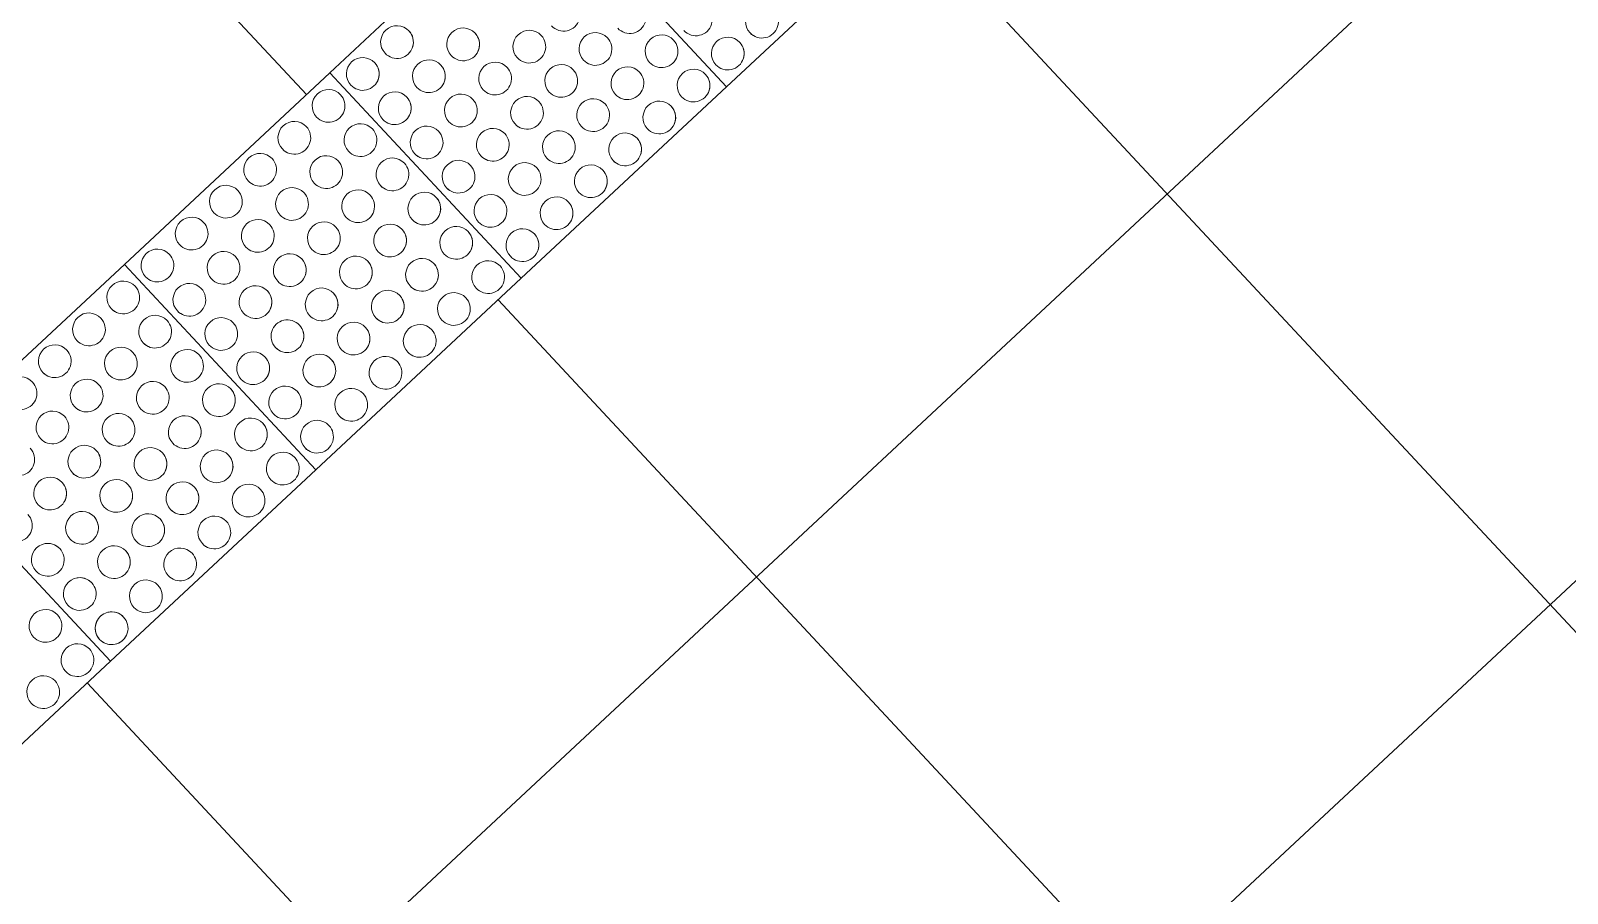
# Model space of a CAD drawing. Header units: millimetres. Extents: x -71377 to 516042, y -145869 to 441446.
# Drawn here: x 260744 to 262385, y 70547 to 71468 of the extents above; entities that cross this region are included whole.
import ezdxf

# ---------------------------------------------------------------- set-up
doc = ezdxf.new("R2010")
doc.units = ezdxf.units.MM
doc.header["$LTSCALE"] = 1000
doc.layers.add('A-hat', color=251, linetype='Continuous', lineweight=5)
doc.layers.add('AA_점형블럭', color=8, linetype='Continuous', lineweight=5)

# ---------------------------------------------------------------- blocks, each defined once
blk = doc.blocks.new('점자블럭_원형_개수_ - 점자블럭_원형_개수_-V104-지반층 배치도')
at = {"layer": 'AA_점형블럭'}
for p, q in [((1200, 0), (1200, 300)), ((1500, 300), (1200, 300)), ((1200, 300), (1200, 0)), ((1500, 0), (1500, 300)), ((1800, 300), (1500, 300)), ((1500, 300), (1500, 0)), ((1800, 0), (1800, 300)), ((2100, 300), (1800, 300)), ((1800, 300), (1800, 0)), ((2100, 0), (2100, 300)), ((2100, 300), (2100, 0)), ((900, 0), (1200, 0)), ((1500, 0), (1800, 0)), ((1800, 0), (2100, 0)), ((2100, 0), (2400, 0)), ((1200, 0), (1500, 0))]:
    blk.add_line(p, q, dxfattribs=at)
for centre, start, end in [((1325, 275), 360, 180), ((1325, 275), 360, 180), ((1325, 275), 0, 180), ((1325, 275), 0, 180), ((1375, 275), 0, 180), ((1375, 275), 360, 180), ((1375, 275), 360, 180), ((1375, 275), 360, 180), ((1425, 275), 0, 180), ((1425, 275), 0, 180), ((1425, 275), 0, 180), ((1425, 275), 0, 180), ((1475, 275), 0, 180), ((1475, 275), 360, 180), ((1475, 275), 360, 180), ((1475, 275), 360, 180), ((1525, 275), 0, 180), ((1525, 275), 360, 180), ((1525, 275), 360, 180), ((1525, 275), 0, 180), ((1575, 275), 360, 180), ((1575, 275), 0, 180), ((1575, 275), 0, 180), ((1575, 275), 0, 180), ((1625, 275), 0, 180), ((1625, 275), 0, 180), ((1625, 275), 360, 180), ((1625, 275), 0, 180), ((1675, 275), 360, 180), ((1675, 275), 0, 180), ((1675, 275), 360, 180), ((1675, 275), 0, 180), ((1725, 275), 0, 180), ((1725, 275), 0, 180), ((1725, 275), 0, 180), ((1725, 275), 0, 180), ((1775, 275), 360, 180), ((1775, 275), 360, 180), ((1775, 275), 0, 180), ((1775, 275), 0, 180), ((1825, 275), 0, 180), ((1825, 275), 0, 180), ((1825, 275), 0, 180), ((1825, 275), 0, 180), ((1875, 275), 360, 180), ((1875, 275), 360, 180), ((1875, 275), 0, 180), ((1875, 275), 0, 180), ((1325, 275), 180, 360), ((1325, 275), 180, 0), ((1325, 275), 300, 0), ((1325, 275), 300, 0), ((1375, 275), 180, 360), ((1375, 275), 180, 210), ((1375, 275), 180, 360), ((1375, 275), 180, 210), ((1375, 275), 300, 360), ((1375, 275), 300, 360), ((1425, 275), 180, 360), ((1425, 275), 180, 210), ((1425, 275), 180, 360), ((1425, 275), 180, 210), ((1425, 275), 300, 0), ((1425, 275), 300, 360), ((1475, 275), 180, 360), ((1475, 275), 180, 210), ((1475, 275), 180, 360), ((1475, 275), 180, 210), ((1475, 275), 300, 360), ((1475, 275), 300, 360), ((1525, 275), 180, 360), ((1525, 275), 180, 210), ((1525, 275), 180, 0), ((1525, 275), 180, 210), ((1525, 275), 300, 360), ((1525, 275), 300, 0), ((1575, 275), 180, 360), ((1575, 275), 180, 210), ((1575, 275), 180, 360), ((1575, 275), 180, 210), ((1575, 275), 300, 0), ((1575, 275), 300, 360), ((1625, 275), 180, 360), ((1625, 275), 180, 210), ((1625, 275), 180, 360), ((1625, 275), 180, 210), ((1625, 275), 300, 360), ((1625, 275), 300, 0), ((1675, 275), 180, 0), ((1675, 275), 180, 210), ((1675, 275), 180, 360), ((1675, 275), 180, 210), ((1675, 275), 300, 0), ((1675, 275), 300, 0), ((1725, 275), 180, 0), ((1725, 275), 180, 210), ((1725, 275), 180, 360), ((1725, 275), 180, 210), ((1725, 275), 300, 0), ((1725, 275), 300, 360), ((1775, 275), 180, 360), ((1775, 275), 180, 210), ((1775, 275), 180, 360), ((1775, 275), 180, 210), ((1775, 275), 300, 360), ((1775, 275), 300, 0), ((1825, 275), 180, 360), ((1825, 275), 180, 210), ((1825, 275), 180, 0), ((1825, 275), 180, 210), ((1825, 275), 285, 360), ((1825, 275), 285, 0), ((1875, 275), 180, 360), ((1875, 275), 180, 210), ((1875, 275), 180, 360), ((1875, 275), 180, 210), ((1875, 275), 285, 360), ((1875, 275), 285, 360), ((1325, 225), 360, 180), ((1325, 225), 0, 180), ((1325, 225), 0, 180), ((1325, 225), 0, 180), ((1375, 225), 0, 180), ((1375, 225), 0, 180), ((1375, 225), 360, 180), ((1375, 225), 0, 180), ((1425, 225), 0, 180), ((1425, 225), 0, 180), ((1425, 225), 0, 180), ((1425, 225), 360, 180), ((1475, 225), 0, 180), ((1475, 225), 0, 180), ((1475, 225), 360, 180), ((1475, 225), 360, 180), ((1525, 225), 0, 180), ((1525, 225), 0, 180), ((1525, 225), 360, 180), ((1525, 225), 360, 180), ((1575, 225), 360, 180), ((1575, 225), 360, 180), ((1575, 225), 0, 180), ((1575, 225), 360, 180), ((1625, 225), 0, 180), ((1625, 225), 0, 180), ((1625, 225), 0, 180), ((1625, 225), 0, 180), ((1675, 225), 0, 180), ((1675, 225), 0, 180), ((1675, 225), 0, 180), ((1675, 225), 360, 180), ((1725, 225), 0, 180), ((1725, 225), 0, 180), ((1725, 225), 0, 180), ((1725, 225), 0, 180), ((1775, 225), 360, 180), ((1775, 225), 360, 180), ((1775, 225), 360, 180), ((1775, 225), 360, 180), ((1825, 225), 0, 180), ((1825, 225), 0, 180), ((1825, 225), 0, 180), ((1825, 225), 0, 180), ((1875, 225), 360, 180), ((1875, 225), 360, 180), ((1875, 225), 0, 180), ((1875, 225), 360, 180), ((1925, 225), 0, 180), ((1925, 225), 0, 180), ((1925, 225), 0, 180), ((1925, 225), 0, 180), ((1275, 225), 180, 360), ((1275, 225), 180, 360), ((1275, 225), 300, 0), ((1275, 225), 300, 0), ((1325, 225), 180, 0), ((1325, 225), 180, 210), ((1325, 225), 180, 360), ((1325, 225), 180, 210), ((1325, 225), 300, 0), ((1325, 225), 300, 360), ((1375, 225), 180, 360), ((1375, 225), 180, 210), ((1375, 225), 180, 360), ((1375, 225), 180, 210), ((1375, 225), 300, 360), ((1375, 225), 300, 0), ((1425, 225), 180, 360), ((1425, 225), 180, 210), ((1425, 225), 180, 360), ((1425, 225), 180, 210), ((1425, 225), 300, 360), ((1425, 225), 300, 360), ((1475, 225), 180, 360), ((1475, 225), 180, 210), ((1475, 225), 180, 360), ((1475, 225), 180, 210), ((1475, 225), 300, 360), ((1475, 225), 300, 360), ((1525, 225), 180, 360), ((1525, 225), 180, 210), ((1525, 225), 180, 360), ((1525, 225), 180, 210), ((1525, 225), 300, 0), ((1525, 225), 300, 0), ((1575, 225), 180, 360), ((1575, 225), 180, 210), ((1575, 225), 180, 360), ((1575, 225), 180, 210), ((1575, 225), 300, 0), ((1575, 225), 300, 360), ((1625, 225), 180, 360), ((1625, 225), 180, 210), ((1625, 225), 180, 360), ((1625, 225), 180, 210), ((1625, 225), 300, 360), ((1625, 225), 300, 360), ((1675, 225), 180, 360), ((1675, 225), 180, 210), ((1675, 225), 180, 0), ((1675, 225), 180, 210), ((1675, 225), 300, 0), ((1675, 225), 300, 0), ((1725, 225), 180, 360), ((1725, 225), 180, 210), ((1725, 225), 180, 0), ((1725, 225), 180, 210), ((1725, 225), 300, 360), ((1725, 225), 300, 0), ((1775, 225), 180, 0), ((1775, 225), 180, 210), ((1775, 225), 180, 360), ((1775, 225), 180, 210), ((1775, 225), 300, 0), ((1775, 225), 300, 0), ((1825, 225), 180, 0), ((1825, 225), 180, 210), ((1825, 225), 180, 0), ((1825, 225), 180, 210), ((1825, 225), 285, 0), ((1825, 225), 285, 0), ((1875, 225), 180, 360), ((1875, 225), 180, 210), ((1875, 225), 180, 360), ((1875, 225), 180, 210), ((1875, 225), 285, 360), ((1875, 225), 285, 0), ((1925, 225), 180, 360), ((1925, 225), 180, 210), ((1925, 225), 180, 0), ((1925, 225), 180, 210), ((1925, 225), 285, 360), ((1925, 225), 285, 0), ((1275, 175), 360, 180), ((1275, 175), 360, 180), ((1275, 175), 360, 180), ((1275, 175), 360, 180), ((1325, 175), 0, 180), ((1325, 175), 0, 180), ((1325, 175), 0, 180), ((1325, 175), 0, 180), ((1375, 175), 0, 180), ((1375, 175), 0, 180), ((1375, 175), 0, 180), ((1375, 175), 0, 180), ((1425, 175), 0, 180), ((1425, 175), 360, 180), ((1425, 175), 360, 180), ((1425, 175), 360, 180), ((1475, 175), 0, 180), ((1475, 175), 0, 180), ((1475, 175), 0, 180), ((1475, 175), 0, 180), ((1525, 175), 360, 180), ((1525, 175), 0, 180), ((1525, 175), 0, 180), ((1525, 175), 360, 180), ((1575, 175), 0, 180), ((1575, 175), 360, 180), ((1575, 175), 0, 180), ((1575, 175), 0, 180), ((1625, 175), 0, 180), ((1625, 175), 0, 180), ((1625, 175), 0, 180), ((1625, 175), 0, 180), ((1675, 175), 0, 180), ((1675, 175), 0, 180), ((1675, 175), 360, 180), ((1675, 175), 0, 180), ((1725, 175), 0, 180), ((1725, 175), 0, 180), ((1725, 175), 360, 180), ((1725, 175), 0, 180), ((1775, 175), 0, 180), ((1775, 175), 360, 180), ((1775, 175), 0, 180), ((1775, 175), 360, 180), ((1825, 175), 0, 180), ((1825, 175), 0, 180), ((1825, 175), 0, 180), ((1825, 175), 360, 180), ((1875, 175), 0, 180), ((1875, 175), 0, 180), ((1875, 175), 360, 180), ((1875, 175), 0, 180), ((1925, 175), 360, 180), ((1925, 175), 0, 180), ((1925, 175), 0, 180), ((1925, 175), 0, 180), ((1975, 175), 0, 180), ((1975, 175), 0, 180), ((1975, 175), 360, 180), ((1975, 175), 360, 180), ((1225, 175), 180, 360), ((1225, 175), 180, 360), ((1225, 175), 300, 0), ((1225, 175), 300, 360), ((1275, 175), 180, 360), ((1275, 175), 180, 210), ((1275, 175), 180, 360), ((1275, 175), 180, 210), ((1275, 175), 285, 360), ((1275, 175), 285, 360), ((1325, 175), 180, 0), ((1325, 175), 180, 210), ((1325, 175), 180, 360), ((1325, 175), 180, 210), ((1325, 175), 285, 0), ((1325, 175), 285, 0), ((1375, 175), 180, 360), ((1375, 175), 180, 210), ((1375, 175), 180, 360), ((1375, 175), 180, 210), ((1375, 175), 300, 360), ((1375, 175), 300, 0), ((1425, 175), 180, 360), ((1425, 175), 180, 210), ((1425, 175), 180, 360), ((1425, 175), 180, 210), ((1425, 175), 300, 0), ((1425, 175), 300, 360), ((1475, 175), 180, 360), ((1475, 175), 180, 210), ((1475, 175), 180, 360), ((1475, 175), 180, 210), ((1475, 175), 300, 0), ((1475, 175), 300, 0), ((1525, 175), 180, 360), ((1525, 175), 180, 210), ((1525, 175), 180, 360), ((1525, 175), 180, 210), ((1525, 175), 300, 360), ((1525, 175), 300, 360), ((1575, 175), 180, 360), ((1575, 175), 180, 210), ((1575, 175), 180, 360), ((1575, 175), 180, 210), ((1575, 175), 285, 0), ((1575, 175), 285, 360), ((1625, 175), 180, 360), ((1625, 175), 180, 210), ((1625, 175), 180, 0), ((1625, 175), 180, 210), ((1625, 175), 285, 360), ((1625, 175), 285, 0), ((1675, 175), 180, 360), ((1675, 175), 180, 210), ((1675, 175), 180, 360), ((1675, 175), 180, 210), ((1675, 175), 300, 360), ((1675, 175), 300, 0), ((1725, 175), 180, 0), ((1725, 175), 180, 210), ((1725, 175), 180, 360), ((1725, 175), 180, 210), ((1725, 175), 300, 0), ((1725, 175), 300, 0), ((1775, 175), 180, 360), ((1775, 175), 180, 210), ((1775, 175), 180, 360), ((1775, 175), 180, 210), ((1775, 175), 300, 360), ((1775, 175), 300, 0), ((1825, 175), 180, 360), ((1825, 175), 180, 210), ((1825, 175), 180, 360), ((1825, 175), 180, 210), ((1825, 175), 300, 360), ((1825, 175), 300, 0), ((1875, 175), 180, 360), ((1875, 175), 180, 210), ((1875, 175), 180, 0), ((1875, 175), 180, 210), ((1875, 175), 300, 0), ((1875, 175), 300, 360), ((1925, 175), 180, 360), ((1925, 175), 180, 210), ((1925, 175), 180, 360), ((1925, 175), 180, 210), ((1925, 175), 300, 360), ((1925, 175), 300, 0), ((1975, 175), 180, 360), ((1975, 175), 180, 210), ((1975, 175), 180, 360), ((1975, 175), 180, 210), ((1975, 175), 300, 360), ((1975, 175), 300, 360), ((2025, 175), 180, 0), ((2025, 175), 180, 360), ((1225, 125), 0, 180), ((1225, 125), 90, 180), ((1225, 125), 0, 180), ((1225, 125), 90, 180), ((1225, 125), 0, 60), ((1225, 125), 0, 60), ((1275, 125), 360, 180), ((1275, 125), 360, 180), ((1275, 125), 360, 180), ((1275, 125), 0, 180), ((1325, 125), 0, 180), ((1325, 125), 0, 180), ((1325, 125), 0, 180), ((1325, 125), 0, 180), ((1375, 125), 0, 180), ((1375, 125), 0, 180), ((1375, 125), 0, 180), ((1375, 125), 360, 180), ((1425, 125), 0, 180), ((1425, 125), 0, 180), ((1425, 125), 0, 180), ((1425, 125), 0, 180), ((1475, 125), 0, 180), ((1475, 125), 0, 180), ((1475, 125), 360, 180), ((1475, 125), 360, 180), ((1525, 125), 360, 180), ((1525, 125), 0, 180), ((1525, 125), 360, 180), ((1525, 125), 360, 180), ((1575, 125), 120.0157, 180), ((1575, 125), 120.0157, 180), ((1575, 125), 120.0157, 180), ((1575, 125), 120.0157, 180), ((1575, 125), 0, 120), ((1575, 125), 0, 120), ((1575, 125), 0, 120), ((1575, 125), 0, 120), ((1625, 125), 0, 180), ((1625, 125), 0, 180), ((1625, 125), 0, 180), ((1625, 125), 0, 180), ((1675, 125), 0, 180), ((1675, 125), 0, 180), ((1675, 125), 0, 180), ((1675, 125), 360, 180), ((1725, 125), 360, 180), ((1725, 125), 0, 180), ((1725, 125), 360, 180), ((1725, 125), 360, 180), ((1775, 125), 360, 180), ((1775, 125), 360, 180), ((1775, 125), 0, 180), ((1775, 125), 360, 180), ((1825, 125), 360, 180), ((1825, 125), 360, 180), ((1825, 125), 0, 180), ((1825, 125), 0, 180), ((1875, 125), 0, 180), ((1875, 125), 0, 180), ((1875, 125), 0, 180), ((1875, 125), 0, 180), ((1925, 125), 0, 180), ((1925, 125), 0, 180), ((1925, 125), 0, 180), ((1925, 125), 0, 180), ((1975, 125), 0, 180), ((1975, 125), 0, 180), ((1975, 125), 0, 180), ((1975, 125), 0, 180), ((2025, 125), 360, 180), ((2025, 125), 360, 180), ((2025, 125), 0, 180), ((2025, 125), 0, 180), ((1225, 125), 180, 360), ((1225, 125), 180, 360), ((1225, 125), 180, 360), ((1225, 125), 180, 360), ((1275, 125), 180, 360), ((1275, 125), 180, 210), ((1275, 125), 180, 360), ((1275, 125), 180, 210), ((1275, 125), 285, 360), ((1275, 125), 285, 360), ((1325, 125), 180, 360), ((1325, 125), 180, 210), ((1325, 125), 180, 360), ((1325, 125), 180, 210), ((1325, 125), 285, 360), ((1325, 125), 285, 360), ((1375, 125), 180, 360), ((1375, 125), 180, 210), ((1375, 125), 180, 360), ((1375, 125), 180, 210), ((1375, 125), 285, 360), ((1375, 125), 285, 360), ((1425, 125), 180, 360), ((1425, 125), 180, 210), ((1425, 125), 180, 360), ((1425, 125), 180, 210), ((1425, 125), 285, 0), ((1425, 125), 285, 0), ((1475, 125), 180, 360), ((1475, 125), 180, 210), ((1475, 125), 180, 360), ((1475, 125), 180, 210), ((1475, 125), 285, 360), ((1475, 125), 285, 360), ((1525, 125), 180, 360), ((1525, 125), 180, 210), ((1525, 125), 180, 360), ((1525, 125), 180, 210), ((1525, 125), 285, 360), ((1525, 125), 285, 360), ((1575, 125), 180, 0), ((1575, 125), 180, 210), ((1575, 125), 180, 0), ((1575, 125), 180, 210), ((1575, 125), 285, 0), ((1575, 125), 285, 0), ((1625, 125), 180, 360), ((1625, 125), 180, 210), ((1625, 125), 180, 360), ((1625, 125), 180, 210), ((1625, 125), 285, 0), ((1625, 125), 285, 360), ((1675, 125), 180, 360), ((1675, 125), 180, 210), ((1675, 125), 180, 360), ((1675, 125), 180, 210), ((1675, 125), 285, 0), ((1675, 125), 285, 360), ((1725, 125), 180, 360), ((1725, 125), 180, 210), ((1725, 125), 180, 360), ((1725, 125), 180, 210), ((1725, 125), 285, 360), ((1725, 125), 285, 360), ((1775, 125), 180, 360), ((1775, 125), 180, 210), ((1775, 125), 180, 360), ((1775, 125), 180, 210), ((1775, 125), 285, 360), ((1775, 125), 285, 360), ((1825, 125), 180, 360), ((1825, 125), 180, 210), ((1825, 125), 180, 360), ((1825, 125), 180, 210), ((1825, 125), 300, 360), ((1825, 125), 300, 360), ((1875, 125), 180, 0), ((1875, 125), 180, 210), ((1875, 125), 180, 0), ((1875, 125), 180, 210), ((1875, 125), 300, 0), ((1875, 125), 300, 0), ((1925, 125), 180, 360), ((1925, 125), 180, 210), ((1925, 125), 180, 0), ((1925, 125), 180, 210), ((1925, 125), 300, 360), ((1925, 125), 300, 0), ((1975, 125), 180, 360), ((1975, 125), 180, 210), ((1975, 125), 180, 360), ((1975, 125), 180, 210), ((1975, 125), 300, 360), ((1975, 125), 300, 0), ((2025, 125), 180, 360), ((2025, 125), 180, 210), ((2025, 125), 180, 0), ((2025, 125), 180, 210), ((2025, 125), 300, 0), ((2025, 125), 300, 0), ((2075, 125), 180, 360), ((2075, 125), 180, 210), ((2075, 125), 180, 360), ((2075, 125), 180, 210), ((1175, 75), 360, 180), ((1175, 75), 0, 180), ((1175, 75), 0, 180), ((1175, 75), 0, 180), ((1225, 75), 0, 180), ((1225, 75), 90, 180), ((1225, 75), 0, 180), ((1225, 75), 90, 180), ((1225, 75), 0, 60), ((1225, 75), 0, 60), ((1275, 75), 360, 180), ((1275, 75), 360, 180), ((1275, 75), 360, 180), ((1275, 75), 360, 180), ((1325, 75), 0, 180), ((1325, 75), 0, 180), ((1325, 75), 360, 180), ((1325, 75), 360, 180), ((1375, 75), 0, 180), ((1375, 75), 0, 180), ((1375, 75), 0, 180), ((1375, 75), 0, 180), ((1425, 75), 360, 180), ((1425, 75), 0, 180), ((1425, 75), 0, 180), ((1425, 75), 0, 180), ((1475, 75), 360, 180), ((1475, 75), 360, 180), ((1475, 75), 0, 180), ((1475, 75), 0, 180), ((1525, 75), 0, 180), ((1525, 75), 0, 180), ((1525, 75), 0, 180), ((1525, 75), 0, 180), ((1575, 75), 0, 180), ((1575, 75), 0, 180), ((1575, 75), 0, 180), ((1575, 75), 0, 180), ((1625, 75), 0, 180), ((1625, 75), 0, 180), ((1625, 75), 0, 180), ((1625, 75), 0, 180), ((1675, 75), 360, 180), ((1675, 75), 0, 180), ((1675, 75), 0, 180), ((1675, 75), 0, 180), ((1725, 75), 0, 180), ((1725, 75), 360, 180), ((1725, 75), 360, 180), ((1725, 75), 360, 180), ((1775, 75), 0, 180), ((1775, 75), 0, 180), ((1775, 75), 0, 180), ((1775, 75), 0, 180), ((1825, 75), 360, 180), ((1825, 75), 360, 180), ((1825, 75), 360, 180), ((1825, 75), 360, 180), ((1875, 75), 360, 180), ((1875, 75), 0, 180), ((1875, 75), 0, 180), ((1875, 75), 0, 180), ((1925, 75), 0, 180), ((1925, 75), 0, 180), ((1925, 75), 360, 180), ((1925, 75), 360, 180), ((1975, 75), 360, 180), ((1975, 75), 0, 180), ((1975, 75), 0, 180), ((1975, 75), 0, 180), ((2025, 75), 0, 180), ((2025, 75), 0, 180), ((2025, 75), 0, 180), ((2025, 75), 0, 180), ((2075, 75), 360, 180), ((2075, 75), 360, 180), ((2075, 75), 0, 180), ((2075, 75), 0, 180), ((1175, 75), 180, 360), ((1175, 75), 180, 360), ((1175, 75), 180, 360), ((1175, 75), 180, 360), ((1225, 75), 180, 360), ((1225, 75), 180, 0), ((1225, 75), 180, 360), ((1225, 75), 180, 0), ((1275, 75), 180, 360), ((1275, 75), 180, 210), ((1275, 75), 180, 360), ((1275, 75), 180, 210), ((1275, 75), 285, 360), ((1275, 75), 285, 360), ((1325, 75), 180, 360), ((1325, 75), 180, 210), ((1325, 75), 180, 360), ((1325, 75), 180, 210), ((1325, 75), 285, 0), ((1325, 75), 285, 360), ((1375, 75), 180, 360), ((1375, 75), 180, 210), ((1375, 75), 180, 360), ((1375, 75), 180, 210), ((1375, 75), 285, 360), ((1375, 75), 285, 0), ((1425, 75), 180, 360), ((1425, 75), 180, 210), ((1425, 75), 180, 0), ((1425, 75), 180, 210), ((1425, 75), 285, 360), ((1425, 75), 285, 360), ((1475, 75), 180, 360), ((1475, 75), 180, 210), ((1475, 75), 180, 360), ((1475, 75), 180, 210), ((1475, 75), 285, 360), ((1475, 75), 285, 360), ((1525, 75), 180, 360), ((1525, 75), 180, 210), ((1525, 75), 180, 360), ((1525, 75), 180, 210), ((1525, 75), 285, 360), ((1525, 75), 285, 360), ((1575, 75), 180, 360), ((1575, 75), 180, 210), ((1575, 75), 180, 360), ((1575, 75), 180, 210), ((1575, 75), 285, 360), ((1575, 75), 285, 360), ((1625, 75), 180, 360), ((1625, 75), 180, 210), ((1625, 75), 180, 360), ((1625, 75), 180, 210), ((1625, 75), 285, 0), ((1625, 75), 285, 360), ((1675, 75), 180, 0), ((1675, 75), 180, 210), ((1675, 75), 180, 0), ((1675, 75), 180, 210), ((1675, 75), 285, 0), ((1675, 75), 285, 0), ((1725, 75), 180, 360), ((1725, 75), 180, 210), ((1725, 75), 180, 360), ((1725, 75), 180, 210), ((1725, 75), 285, 360), ((1725, 75), 285, 360), ((1775, 75), 180, 0), ((1775, 75), 180, 210), ((1775, 75), 180, 360), ((1775, 75), 180, 210), ((1775, 75), 285, 360), ((1775, 75), 285, 360), ((1825, 75), 180, 360), ((1825, 75), 180, 210), ((1825, 75), 180, 360), ((1825, 75), 180, 210), ((1825, 75), 300, 360), ((1825, 75), 300, 360), ((1875, 75), 180, 0), ((1875, 75), 180, 210), ((1875, 75), 180, 0), ((1875, 75), 180, 210), ((1875, 75), 300, 0), ((1875, 75), 300, 0), ((1925, 75), 180, 360), ((1925, 75), 180, 210), ((1925, 75), 180, 360), ((1925, 75), 180, 210), ((1925, 75), 300, 360), ((1925, 75), 300, 360), ((1975, 75), 180, 0), ((1975, 75), 180, 210), ((1975, 75), 180, 0), ((1975, 75), 180, 210), ((1975, 75), 300, 0), ((1975, 75), 300, 0), ((2025, 75), 180, 0), ((2025, 75), 180, 210), ((2025, 75), 180, 360), ((2025, 75), 180, 210), ((2025, 75), 300, 0), ((2025, 75), 300, 360), ((2075, 75), 180, 360), ((2075, 75), 180, 210), ((2075, 75), 180, 0), ((2075, 75), 180, 210), ((2075, 75), 300, 360), ((2075, 75), 300, 0), ((2125, 75), 180, 360), ((2125, 75), 180, 210), ((2125, 75), 180, 360), ((2125, 75), 180, 210), ((1125, 25), 0, 180), ((1125, 25), 0, 180), ((1125, 25), 0, 180), ((1125, 25), 0, 180), ((1175, 25), 0, 180), ((1175, 25), 0, 180), ((1175, 25), 0, 180), ((1175, 25), 0, 180), ((1225, 25), 0, 180), ((1225, 25), 75, 180), ((1225, 25), 0, 180), ((1225, 25), 75, 180), ((1225, 25), 0, 60), ((1225, 25), 0, 60), ((1275, 25), 360, 180), ((1275, 25), 0, 180), ((1275, 25), 360, 180), ((1275, 25), 0, 180), ((1325, 25), 0, 180), ((1325, 25), 0, 180), ((1325, 25), 0, 180), ((1325, 25), 0, 180), ((1375, 25), 360, 180), ((1375, 25), 360, 180), ((1375, 25), 360, 180), ((1375, 25), 360, 180), ((1425, 25), 0, 180), ((1425, 25), 0, 180), ((1425, 25), 0, 180), ((1425, 25), 0, 180), ((1475, 25), 0, 180), ((1475, 25), 0, 180), ((1475, 25), 0, 180), ((1475, 25), 0, 180), ((1525, 25), 0, 180), ((1525, 25), 0, 180), ((1525, 25), 0, 180), ((1525, 25), 0, 180), ((1575, 25), 360, 180), ((1575, 25), 360, 180), ((1575, 25), 360, 180), ((1575, 25), 0, 180), ((1625, 25), 0, 180), ((1625, 25), 0, 180), ((1625, 25), 0, 180), ((1625, 25), 0, 180), ((1675, 25), 0, 180), ((1675, 25), 360, 180), ((1675, 25), 0, 180), ((1675, 25), 360, 180), ((1725, 25), 0, 180), ((1725, 25), 0, 180), ((1725, 25), 0, 180), ((1725, 25), 0, 180), ((1775, 25), 360, 180), ((1775, 25), 0, 180), ((1775, 25), 0, 180), ((1775, 25), 0, 180), ((1825, 25), 0, 180), ((1825, 25), 0, 180), ((1825, 25), 0, 180), ((1825, 25), 0, 180), ((1875, 25), 0, 180), ((1875, 25), 0, 180), ((1875, 25), 0, 180), ((1875, 25), 0, 180), ((1925, 25), 360, 180), ((1925, 25), 360, 180), ((1925, 25), 360, 180), ((1925, 25), 360, 180), ((1975, 25), 0, 180), ((1975, 25), 0, 180), ((1975, 25), 0, 180), ((1975, 25), 360, 180), ((2025, 25), 360, 180), ((2025, 25), 360, 180), ((2025, 25), 0, 180), ((2025, 25), 360, 180), ((2075, 25), 0, 180), ((2075, 25), 0, 180), ((2075, 25), 0, 180), ((2075, 25), 0, 180), ((2125, 25), 0, 180), ((2125, 25), 0, 180), ((2125, 25), 0, 180), ((2125, 25), 0, 180), ((2175, 25), 360, 180), ((2175, 25), 360, 180), ((2175, 25), 360, 180), ((2175, 25), 360, 180), ((1125, 25), 180, 360), ((1125, 25), 180, 360), ((1125, 25), 180, 360), ((1125, 25), 180, 360), ((1175, 25), 180, 360), ((1175, 25), 180, 0), ((1175, 25), 180, 360), ((1175, 25), 180, 0), ((1225, 25), 180, 360), ((1225, 25), 180, 285), ((1225, 25), 180, 360), ((1225, 25), 180, 285), ((1225, 25), 300, 0), ((1225, 25), 300, 0), ((1275, 25), 180, 0), ((1275, 25), 180, 210), ((1275, 25), 180, 360), ((1275, 25), 180, 210), ((1275, 25), 300, 0), ((1275, 25), 300, 0), ((1325, 25), 180, 360), ((1325, 25), 180, 210), ((1325, 25), 180, 0), ((1325, 25), 180, 210), ((1325, 25), 300, 0), ((1325, 25), 300, 0), ((1375, 25), 180, 360), ((1375, 25), 180, 210), ((1375, 25), 180, 360), ((1375, 25), 180, 210), ((1375, 25), 300, 360), ((1375, 25), 300, 0), ((1425, 25), 180, 360), ((1425, 25), 180, 210), ((1425, 25), 180, 360), ((1425, 25), 180, 210), ((1425, 25), 300, 360), ((1425, 25), 300, 360), ((1475, 25), 180, 360), ((1475, 25), 180, 210), ((1475, 25), 180, 360), ((1475, 25), 180, 210), ((1475, 25), 300, 0), ((1475, 25), 300, 0), ((1525, 25), 180, 360), ((1525, 25), 180, 210), ((1525, 25), 180, 360), ((1525, 25), 180, 210), ((1525, 25), 300, 0), ((1525, 25), 300, 0), ((1575, 25), 180, 360), ((1575, 25), 180, 210), ((1575, 25), 180, 360), ((1575, 25), 180, 210), ((1575, 25), 300, 0), ((1575, 25), 300, 360), ((1625, 25), 180, 360), ((1625, 25), 180, 210), ((1625, 25), 180, 360), ((1625, 25), 180, 210), ((1625, 25), 300, 360), ((1625, 25), 300, 360), ((1675, 25), 180, 360), ((1675, 25), 180, 210), ((1675, 25), 180, 360), ((1675, 25), 180, 210), ((1675, 25), 300, 360), ((1675, 25), 300, 360), ((1725, 25), 180, 0), ((1725, 25), 180, 210), ((1725, 25), 180, 360), ((1725, 25), 180, 210), ((1725, 25), 300, 0), ((1725, 25), 300, 0), ((1775, 25), 180, 0), ((1775, 25), 180, 210), ((1775, 25), 180, 360), ((1775, 25), 180, 210), ((1775, 25), 300, 0), ((1775, 25), 300, 360), ((1825, 25), 180, 0), ((1825, 25), 180, 210), ((1825, 25), 180, 0), ((1825, 25), 180, 210), ((1825, 25), 285, 0), ((1825, 25), 285, 0), ((1875, 25), 180, 360), ((1875, 25), 180, 210), ((1875, 25), 180, 360), ((1875, 25), 180, 210), ((1875, 25), 285, 360), ((1875, 25), 285, 360), ((1925, 25), 180, 360), ((1925, 25), 180, 210), ((1925, 25), 180, 360), ((1925, 25), 180, 210), ((1925, 25), 285, 360), ((1925, 25), 285, 360), ((1975, 25), 180, 360), ((1975, 25), 180, 210), ((1975, 25), 180, 360), ((1975, 25), 180, 210), ((1975, 25), 285, 0), ((1975, 25), 285, 360), ((2025, 25), 180, 360), ((2025, 25), 180, 210), ((2025, 25), 180, 360), ((2025, 25), 180, 210), ((2025, 25), 285, 360), ((2025, 25), 285, 360), ((2075, 25), 180, 0), ((2075, 25), 180, 210), ((2075, 25), 180, 360), ((2075, 25), 180, 210), ((2075, 25), 285, 0), ((2075, 25), 285, 360), ((2125, 25), 180, 0), ((2125, 25), 180, 210), ((2125, 25), 180, 360), ((2125, 25), 180, 210), ((2125, 25), 285, 0), ((2125, 25), 285, 0), ((2175, 25), 180, 360), ((2175, 25), 180, 210), ((2175, 25), 180, 360), ((2175, 25), 180, 210)]:
    blk.add_arc(centre, 17.5, start, end, dxfattribs=at)

msp = doc.modelspace()

# ---------------------------------------------------------------- hatches: boundary and pattern name
at = {"layer": 'A-hat'}
h = msp.add_hatch(dxfattribs=at)
h.set_pattern_fill('FP_154', color=256, scale=1000, style=0, pattern_type=2)
h.set_pattern_definition([(223, (261518.7, 70884), (409.2, -438.81), []), (313, (261518.7, 70884), (438.81, 409.2), [])])
h.paths.add_polyline_path([(260630.2, 69050.1), (260922.7, 69322.9), (261059.1, 69176.6), (263048.4, 71031.6), (262912, 71177.9), (263241.1, 71484.8), (262054.4, 72757.3), (262022.3, 72727.3), (262213.9, 72521.8), (262177.3, 72487.7), (261985.7, 72693.2), (259512.3, 70386.7), (259703.9, 70181.2), (259667.3, 70147.1), (259475.7, 70352.6), (259443.5, 70322.6), (260580.4, 69103.4)])
h.paths.add_polyline_path([(259951.4, 69975.9), (259746.8, 70195.3), (262160.3, 72445.9), (262361.9, 72223.7), (259953.6, 69977.9)])

# ---------------------------------------------------------------- block references
at = {"layer": 'AA_점형블럭', "rotation": 43.00000124847693}
msp.add_blockref('점자블럭_원형_개수_ - 점자블럭_원형_개수_-V104-지반층 배치도', (259951.4, 69975.9), dxfattribs=at)

doc.saveas('drawing.dxf')
